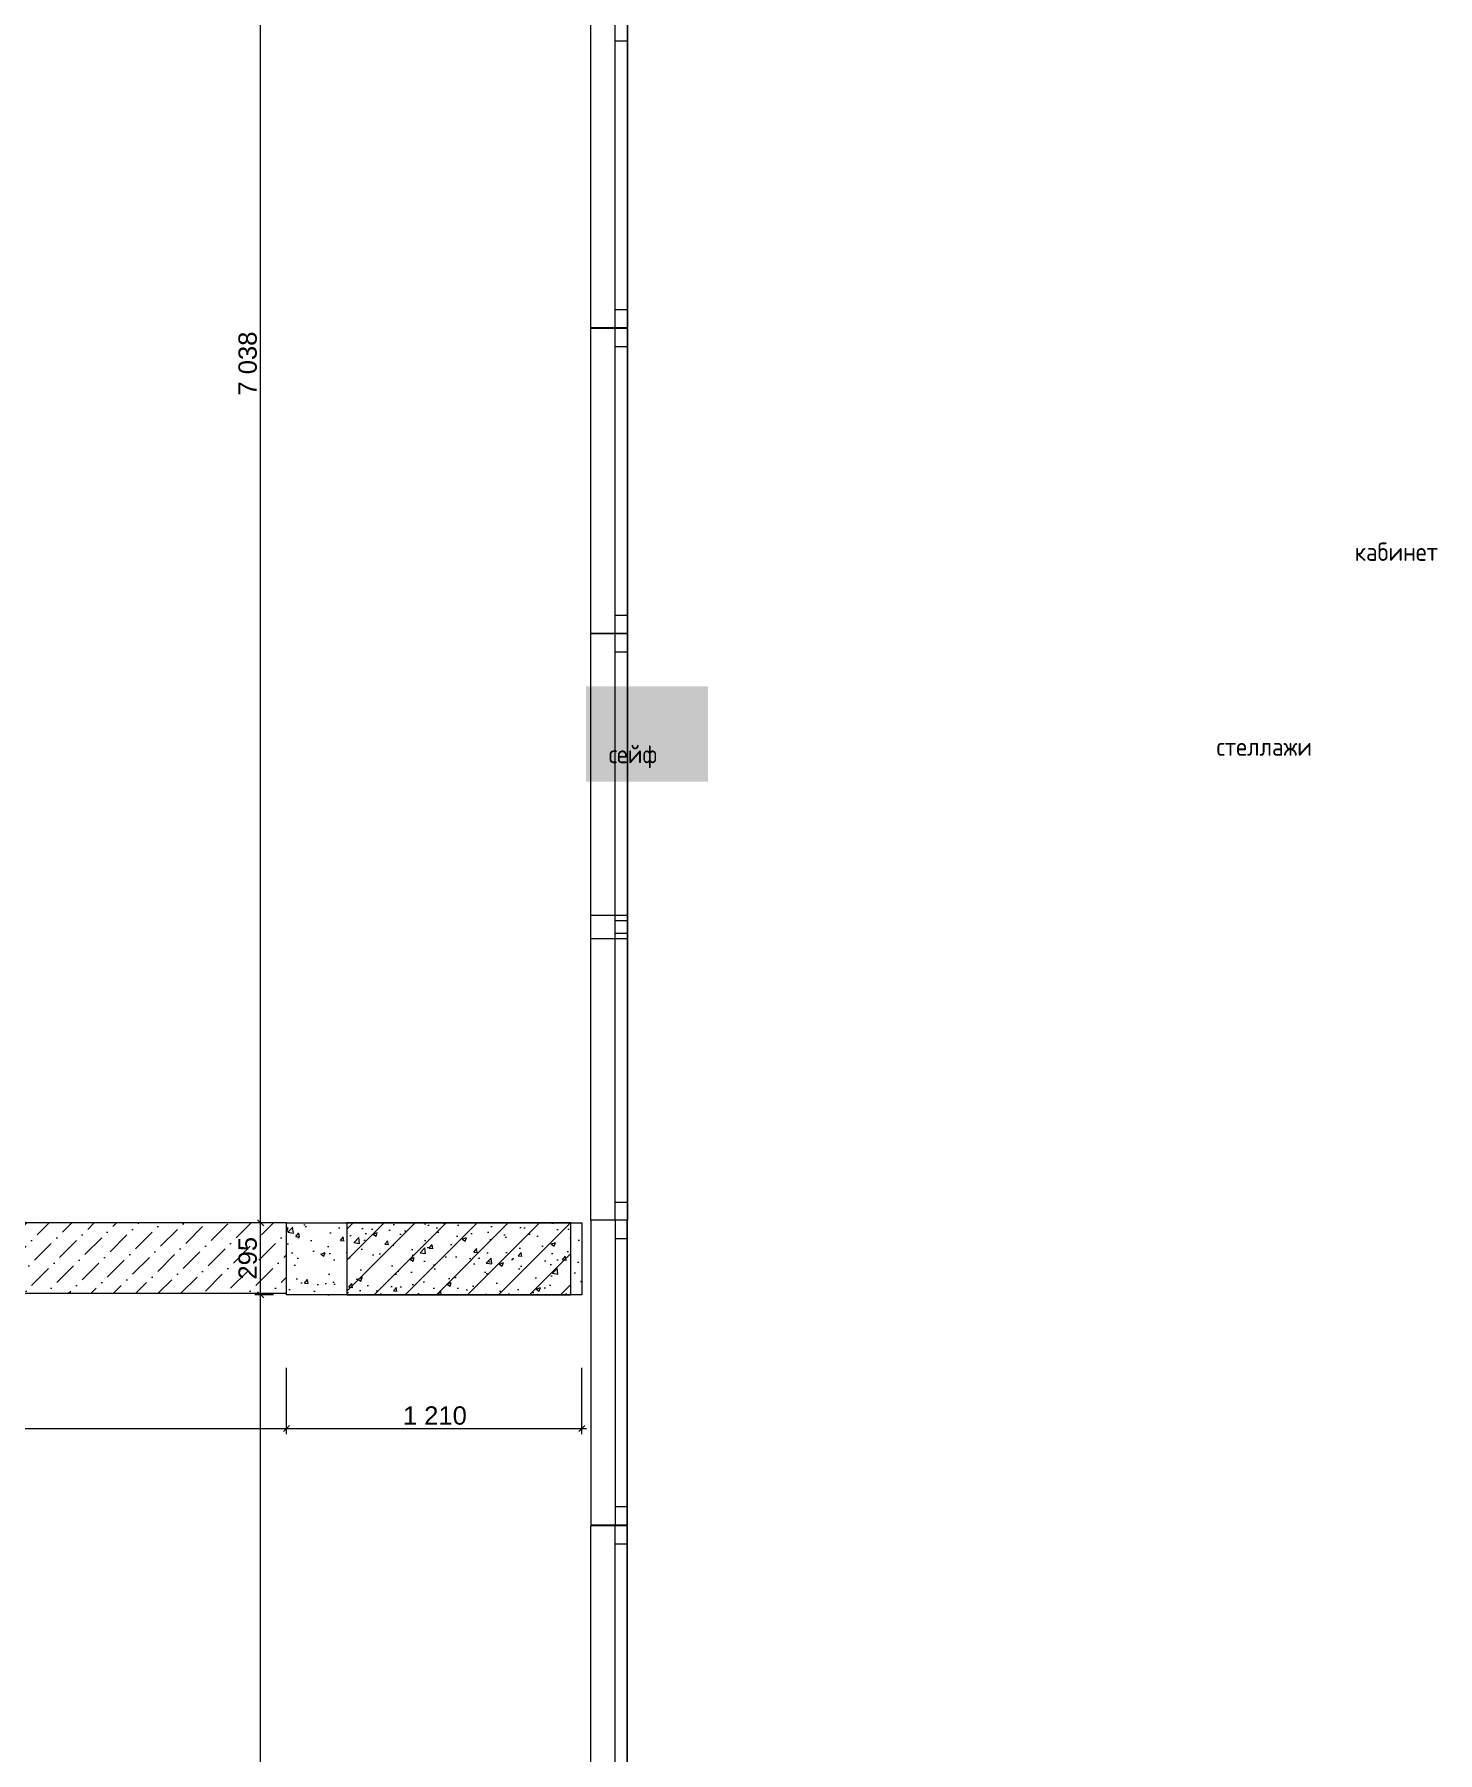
# Model space of a CAD drawing. Header units: millimetres. Extents: x 2336463 to 2579121, y 595385 to 778077.
# Drawn here: x 2460186 to 2465938, y 699631 to 706674 of the extents above; entities that cross this region are included whole.
import ezdxf

# ---------------------------------------------------------------- set-up
doc = ezdxf.new("R2010")
doc.units = ezdxf.units.MM
doc.header["$MEASUREMENT"] = 0
doc.layers.add('+обмер', color=7, linetype='Continuous')
doc.layers.add('сит план', color=7, linetype='Continuous')
for name, color, linetype, lineweight, true_color in [('+обмер_Ном._пера__242', 7, 'Continuous', 13, 0x1b55b5), ('+размер планировка_Ном._пера__242', 7, 'Continuous', 13, 0x1b55b5), ('Конструктив - Стены Несущие_Ном._пера__162', 7, 'Continuous', 5, 0xaaaaaa), ('сит план_Ном._пера__87', 7, 'Continuous', 20, 0x6a6a6a)]:
    doc.layers.add(name, color=color, linetype=linetype, lineweight=lineweight, true_color=true_color)
for name, color, linetype, lineweight in [('+размер планировка_Ном._пера__74', 255, 'Continuous', 0), ('Конструктив - Стены Несущие_Ном._пера__1', 7, 'Continuous', 13), ('Окна ARCHICAD_Ном._пера__1', 7, 'Continuous', 13), ('сит план_Ном._пера__1', 7, 'Continuous', 13)]:
    doc.layers.add(name, color=color, linetype=linetype, lineweight=lineweight)
doc.styles.add('СГЕНЕРИР_СТИЛЬ_1', font='arial.ttf')
doc.styles.add('СГЕНЕРИР_СТИЛЬ_4', font='isocp.shx')
doc.dimstyles.new('СГЕНЕРИР_СТИЛЬ__1', dxfattribs={"dimtxt": 75, "dimasz": 23.75, "dimexe": 0.18, "dimexo": 300, "dimgap": 0, "dimtad": 1, "dimtih": 1, "dimtoh": 1, "dimdec": 0, "dimzin": 0, "dimdsep": 46, "dimtxsty": 'СГЕНЕРИР_СТИЛЬ_1', "dimblk": 'ARROWHEAD_6', "dimblk1": 'ARROWHEAD_6', "dimblk2": 'ARROWHEAD_6', "dimcen": 0.09, "dimclrd": 256, "dimclre": 256, "dimclrt": 256, "dimazin": 0, "dimtfac": 1, "dimtdec": 4, "dimtmove": 0, "dimatfit": 3, "dimfxl": 0, "dimtolj": 1, "dimtzin": 0, "dimarcsym": 0})
doc.dimstyles.new('СГЕНЕРИР_СТИЛЬ__2', dxfattribs={"dimtxt": 75, "dimasz": 23.75, "dimexe": 0.18, "dimexo": 300, "dimgap": 0, "dimtad": 1, "dimdec": 0, "dimzin": 0, "dimdsep": 46, "dimtxsty": 'СГЕНЕРИР_СТИЛЬ_1', "dimblk": 'ARROWHEAD_6', "dimblk1": 'ARROWHEAD_6', "dimblk2": 'ARROWHEAD_6', "dimcen": 0.09, "dimclrd": 256, "dimclre": 256, "dimclrt": 256, "dimazin": 0, "dimtfac": 1, "dimtdec": 4, "dimtmove": 0, "dimatfit": 3, "dimfxl": 0, "dimtolj": 1, "dimtzin": 0, "dimarcsym": 0})
pattern_1 = [(45, (2086872.015, 585813.69), (-63.639609, 63.639609), [])]

# ---------------------------------------------------------------- blocks, each defined once
blk = doc.blocks.new('Окно 25_10')
at = {"layer": 'Окна ARCHICAD_Ном._пера__1', "color": 7, "linetype": 'Continuous', "lineweight": 13}
for p, q in [((-625, 100), (625, 100)), ((-625, 0), (-625, 100)), ((625, 0), (625, 100)), ((-625, 0), (-550, 0)), ((-625, -50), (-625, 0)), ((-625, -50), (-625, 0)), ((-550, 0), (-550, -50)), ((-550, 0), (550, 0)), ((550, -50), (550, 0)), ((550, 0), (625, 0)), ((625, -50), (625, 0)), ((625, -50), (625, 0)), ((-625, -50), (625, -50)), ((-550, -50), (-625, -50)), ((550, -50), (-550, -50)), ((625, -50), (550, -50))]:
    blk.add_line(p, q, dxfattribs=at)
blk = doc.blocks.new('Стена_761', base_point=(2462616.4, 692966.8))
at = {"layer": 'сит план_Ном._пера__87', "linetype": 'Continuous', "lineweight": 20, "true_color": 0x6a6a6a}
h = blk.add_hatch(dxfattribs=at)
h.set_pattern_fill('Блоки_Бетонные_Эффективные', color=251, style=0, pattern_type=2)
h.set_pattern_definition(pattern_1)
h.paths.add_polyline_path([(2462466.6, 705468.8), (2462616.6, 705468.8), (2462616.6, 705471.1), (2462466.6, 705471.1)])
h = blk.add_hatch(dxfattribs=at)
h.set_pattern_fill('Блоки_Бетонные_Эффективные', color=251, style=0, pattern_type=2)
h.set_pattern_definition(pattern_1)
h.paths.add_polyline_path([(2462466.6, 704216.6), (2462616.6, 704216.6), (2462616.6, 704218.8), (2462466.6, 704218.8)])
h = blk.add_hatch(dxfattribs=at)
h.set_pattern_fill('Блоки_Бетонные_Эффективные', color=251, style=0, pattern_type=2)
h.set_pattern_definition(pattern_1)
h.paths.add_polyline_path([(2462466.5, 700560.7), (2462616.5, 700560.7), (2462616.5, 700562.8), (2462466.5, 700562.8)])
at = {"layer": 'сит план_Ном._пера__1', "color": 7, "linetype": 'Continuous', "lineweight": 13}
for p, q in [((2462566.6, 705471.1), (2462466.6, 705471.1)), ((2462566.6, 705468.8), (2462466.6, 705468.8)), ((2462616.6, 705471.1), (2462566.6, 705471.1)), ((2462616.6, 705468.8), (2462566.6, 705468.8)), ((2462566.6, 704218.8), (2462466.6, 704218.8)), ((2462566.6, 704216.6), (2462466.6, 704216.6)), ((2462616.6, 704218.8), (2462566.6, 704218.8)), ((2462616.6, 704216.6), (2462566.6, 704216.6)), ((2462566.5, 700562.8), (2462466.5, 700562.8)), ((2462566.5, 700560.7), (2462466.5, 700560.7)), ((2462616.5, 700562.8), (2462566.5, 700562.8)), ((2462616.5, 700560.7), (2462566.5, 700560.7))]:
    blk.add_line(p, q, dxfattribs=at)
at = {"layer": 'сит план_Ном._пера__1', "color": 7, "linetype": 'Continuous', "lineweight": 13, "flags": 128}
for points in [[(2462466.6, 705471.1), (2462466.6, 705468.8)], [(2462616.6, 705468.8), (2462616.6, 705471.1)], [(2462466.6, 704218.8), (2462466.6, 704216.6)], [(2462616.6, 704216.6), (2462616.6, 704218.8)], [(2462466.5, 700562.8), (2462466.5, 700560.7)], [(2462616.5, 700560.7), (2462616.5, 700562.8)]]:
    blk.add_lwpolyline(points, dxfattribs=at)
at = {"layer": 'Окна ARCHICAD_Ном._пера__1', "color": 7, "linetype": 'Continuous', "lineweight": 13, "zscale": 1000, "rotation": 89.99891644592846}
for p in [(2462566.6, 706096.1), (2462566.6, 704843.8), (2462566.6, 703591.6), (2462566.6, 702437.8), (2462566.5, 699935.7)]:
    blk.add_blockref('Окно 25_10', p, dxfattribs=at)
at = {"layer": 'Окна ARCHICAD_Ном._пера__1', "color": 7, "linetype": 'Continuous', "lineweight": 13, "xscale": -1, "zscale": 1000, "rotation": 89.99891644592846}
blk.add_blockref('Окно 25_10', (2462566.5, 701187.8), dxfattribs=at)
blk = doc.blocks.new('Стена_762', base_point=(2462384.9, 701507.7))
at = {"layer": 'сит план_Ном._пера__87', "linetype": 'Continuous', "lineweight": 20, "true_color": 0x6a6a6a}
h = blk.add_hatch(dxfattribs=at)
h.set_pattern_fill('Блоки_Бетонные_Эффективные', color=251, style=0, pattern_type=2)
h.set_pattern_definition(pattern_1)
h.paths.add_polyline_path([(2462384.9, 701802.7), (2461466.7, 701802.7), (2461466.7, 701507.7), (2462384.9, 701507.7)])
at = {"layer": 'сит план_Ном._пера__1', "color": 7, "linetype": 'Continuous', "lineweight": 13, "flags": 128}
for points in [[(2462384.9, 701802.7), (2461466.7, 701802.7)], [(2461466.7, 701802.7), (2461466.7, 701507.7)], [(2462384.9, 701507.7), (2462384.9, 701802.7)], [(2461466.7, 701507.7), (2462384.9, 701507.7)]]:
    blk.add_lwpolyline(points, dxfattribs=at)
blk = doc.blocks.new('*D3488', base_point=(2086872, 585813.7))
at = {"layer": '+обмер_Ном._пера__242', "color": 152, "linetype": 'Continuous', "lineweight": 13, "true_color": 0x1b55b5}
for p, q in [((2461166.7, 701507.7), (2461090.3, 701507.7)), ((2461101.2, 701520.2), (2461126.2, 701495.2)), ((2461113.7, 694310), (2461113.7, 701507.7)), ((2461137.1, 694310), (2461090.3, 694310)), ((2461101.2, 694322.5), (2461126.2, 694297.5))]:
    blk.add_line(p, q, dxfattribs=at)
at = {"layer": '+обмер_Ном._пера__242', "color": 152, "lineweight": 13, "true_color": 0x1b55b5, "insert": (2461098.7, 697780.7), "char_height": 75, "attachment_point": 7, "rotation": 90, "style": 'СГЕНЕРИР_СТИЛЬ_1'}
blk.add_mtext('\\A1;{\\pql;\\fArial|b0|i0|c204|p38;7\xa0198}', dxfattribs=at)
blk = doc.blocks.new('ARROWHEAD_6')
at = {"color": 0, "linetype": 'Continuous', "lineweight": 0}
for p, q in [((0, 0), (-1, 0)), ((-0.5, -0.5), (0.5, 0.5))]:
    blk.add_line(p, q, dxfattribs=at)
blk = doc.blocks.new('*D3489', base_point=(2086872, 585813.7))
at = {"layer": '+обмер_Ном._пера__242', "color": 152, "linetype": 'Continuous', "lineweight": 13, "true_color": 0x1b55b5}
for p, q in [((2461166.7, 701802.7), (2461090.3, 701802.7)), ((2461101.2, 701815.2), (2461126.2, 701790.2)), ((2461113.7, 701507.7), (2461113.7, 701802.7)), ((2461166.7, 701507.7), (2461090.3, 701507.7)), ((2461101.2, 701520.2), (2461126.2, 701495.2))]:
    blk.add_line(p, q, dxfattribs=at)
at = {"layer": '+обмер_Ном._пера__242', "color": 152, "lineweight": 13, "true_color": 0x1b55b5, "insert": (2461098.7, 701569.9), "char_height": 75, "attachment_point": 7, "rotation": 90, "style": 'СГЕНЕРИР_СТИЛЬ_1'}
blk.add_mtext('\\A1;{\\pql;\\fArial|b0|i0|c204|p38;295}', dxfattribs=at)
blk = doc.blocks.new('*D3490', base_point=(2086872, 585813.7))
at = {"layer": '+обмер_Ном._пера__242', "color": 152, "linetype": 'Continuous', "lineweight": 13, "true_color": 0x1b55b5}
for p, q in [((2461137.1, 708840.5), (2461090.3, 708840.5)), ((2461101.2, 708853), (2461126.2, 708828)), ((2461113.7, 701802.7), (2461113.7, 708840.5)), ((2461166.7, 701802.7), (2461090.3, 701802.7)), ((2461101.2, 701815.2), (2461126.2, 701790.2))]:
    blk.add_line(p, q, dxfattribs=at)
at = {"layer": '+обмер_Ном._пера__242', "color": 152, "lineweight": 13, "true_color": 0x1b55b5, "insert": (2461098.7, 705193.4), "char_height": 75, "attachment_point": 7, "rotation": 90, "style": 'СГЕНЕРИР_СТИЛЬ_1'}
blk.add_mtext('\\A1;{\\pql;\\fArial|b0|i0|c204|p38;7\xa0038}', dxfattribs=at)
blk = doc.blocks.new('*D3587', base_point=(2086872, 585813.7))
at = {"layer": '+обмер_Ном._пера__242', "color": 152, "linetype": 'Continuous', "lineweight": 13, "true_color": 0x1b55b5}
for p, q in [((2458764.5, 700935.7), (2458764.5, 701204.5)), ((2461219.9, 700935.7), (2461219.9, 701207.7)), ((2458777, 700971.7), (2458752, 700946.7)), ((2458764.5, 700959.2), (2461219.9, 700959.2)), ((2461232.4, 700971.7), (2461207.4, 700946.7))]:
    blk.add_line(p, q, dxfattribs=at)
at = {"layer": '+обмер_Ном._пера__242', "color": 152, "lineweight": 13, "true_color": 0x1b55b5, "insert": (2459863.9, 700974.2), "char_height": 75, "attachment_point": 7, "style": 'СГЕНЕРИР_СТИЛЬ_1'}
blk.add_mtext('\\A1;{\\pql;\\fArial|b0|i0|c204|p38;2\xa0455}', dxfattribs=at)
blk = doc.blocks.new('*D3588', base_point=(2086872, 585813.7))
at = {"layer": '+обмер_Ном._пера__242', "color": 152, "linetype": 'Continuous', "lineweight": 13, "true_color": 0x1b55b5}
for p, q in [((2461219.9, 700935.7), (2461219.9, 701207.7)), ((2462429.8, 700935.7), (2462429.8, 701207.7)), ((2461232.4, 700971.7), (2461207.4, 700946.7)), ((2461219.9, 700959.2), (2462429.8, 700959.2)), ((2462417.3, 700946.7), (2462442.3, 700971.7)), ((2462429.8, 700959.2), (2462448.6, 700959.2))]:
    blk.add_line(p, q, dxfattribs=at)
at = {"layer": '+обмер_Ном._пера__242', "color": 152, "lineweight": 13, "true_color": 0x1b55b5, "insert": (2461696.6, 700974.2), "char_height": 75, "attachment_point": 7, "style": 'СГЕНЕРИР_СТИЛЬ_1'}
blk.add_mtext('\\A1;{\\pql;\\fArial|b0|i0|c204|p38;1\xa0210}', dxfattribs=at)

msp = doc.modelspace()

# ---------------------------------------------------------------- hatches: boundary and pattern name
at = {"layer": '+размер планировка_Ном._пера__74', "linetype": 'Continuous', "lineweight": 0, "true_color": 0x3f3f3f}
msp.add_hatch(color=250, dxfattribs=at).paths.add_polyline_path([(2462447, 704001.3), (2462947, 704001.3), (2462947, 703610.7), (2462447, 703610.7)])
at = {"layer": 'Конструктив - Стены Несущие_Ном._пера__162', "linetype": 'Continuous', "lineweight": 5, "true_color": 0xaaaaaa}
h = msp.add_hatch(dxfattribs=at)
h.set_pattern_fill('Бетон_01', color=253, style=0, pattern_type=2)
h.set_pattern_definition([(45, (2086872.01, 585813.69), (-91.92388, 91.92388), [97.499996, -32.5, 0, -32.5]), (45, (2086883.5, 585917.1), (-91.92388, 91.92388), [97.499996, -32.5, 0, -32.5])])
h.paths.add_polyline_path([(2461219.9, 701802.1), (2458766.1, 701802.1), (2458766.1, 701513.7), (2461219.9, 701513.7)])
at = {"layer": 'сит план_Ном._пера__1', "linetype": 'Continuous', "lineweight": 13}
h = msp.add_hatch(dxfattribs=at)
h.set_pattern_fill('AR_CONC', style=0, pattern_type=2)
h.set_pattern_definition([(50, (2086872.01, 585813.69), (-182.18467, 15.939086), [19.05, -209.55]), (355, (2086872.01, 585813.69), (-35.24342, 191.056845), [15.24, -167.64058]), (100.451445, (2086887.2, 585812.36), (146.94125, 175.11775), [16.19001, -178.090245]), (46.1842, (2086872.01, 585864.49), (-271.07904, 42.04233), [28.575, -314.325]), (96.63556, (2086894.6, 585860.98), (237.40413, 247.42612), [24.28502, -267.1356]), (351.18415, (2086872.01, 585864.49), (237.40413, 247.42612), [22.85997, -251.45973]), (21, (2086897.41, 585851.79), (-151.61439, 102.2652), [19.05, -209.55]), (326, (2086897.41, 585851.79), (61.80203, 184.18797), [15.24, -167.64]), (71.451445, (2086910.05, 585843.26), (213.41642, 81.92277), [16.19001, -178.08994]), (37.5, (2086872.015, 585813.686), (3.088603, 84.555039), [0, -165.608, 0, -170.18, 0, -168.275]), (7.5, (2086872.015, 585813.69), (66.819663, 100.180575), [0, -97.028, 0, -161.798, 0, -64.135]), (327.5, (2086815.37, 585813.686), (-135.590595, 5.728744), [0, -63.5, 0, -198.12, 0, -262.89]), (317.5, (2086789.97, 585813.69), (148.12918, 25.42649), [0, -82.55, 0, -131.572, 0, -186.69])])
h.paths.add_polyline_path([(2462429.8, 701507.7), (2461219.9, 701507.7), (2461219.9, 701802.7), (2462429.8, 701802.7)])

# ---------------------------------------------------------------- linework, layer by layer
at = {"layer": 'Конструктив - Стены Несущие_Ном._пера__1', "color": 7, "linetype": 'Continuous', "lineweight": 13, "flags": 128}
msp.add_lwpolyline([(2461219.9, 701802.1), (2458766.1, 701802.1), (2458766.1, 701513.7), (2461219.9, 701513.7)], close=True, dxfattribs=at)
at = {"layer": 'сит план_Ном._пера__1', "color": 7, "linetype": 'Continuous', "lineweight": 13, "flags": 128}
msp.add_lwpolyline([(2462429.8, 701507.7), (2461219.9, 701507.7), (2461219.9, 701802.7), (2462429.8, 701802.7)], close=True, dxfattribs=at)

# ---------------------------------------------------------------- block references
at = {"layer": 'сит план', "color": 7, "lineweight": 13}
for name, p in [('Стена_761', (2462616.4, 692966.8)), ('Стена_762', (2462384.9, 701507.7))]:
    msp.add_blockref(name, p, dxfattribs=at)

# ---------------------------------------------------------------- texts
at = {"layer": '+размер планировка_Ном._пера__242', "color": 152, "linetype": 'Continuous', "lineweight": 13, "true_color": 0x1b55b5, "char_height": 75, "attachment_point": 1, "style": 'СГЕНЕРИР_СТИЛЬ_4'}
for s, insert in [('\\A1;{\\pql;\\Fisocp.shx;кабинет}', (2465597.7, 704590.8)), ('\\A1;{\\pql;\\Fisocp.shx;с\\Fisocp.shx;ейф}', (2462540.4, 703761.4)), ('\\A1;{\\pql;\\Fisocp.shx;стеллажи}', (2465031.4, 703791.9))]:
    msp.add_mtext(s, dxfattribs=dict(at, insert=insert))

# ---------------------------------------------------------------- dimensions: what is measured, and where the dimension line sits
at = {"layer": '+обмер', "color": 152, "linetype": 'Continuous', "lineweight": 13, "true_color": 0x1b55b5}
for base, p1, p2, picture, middle in [((2461113.7, 708840.5), (2461466.7, 701802.7), (2461113.7, 708840.5), '*D3490', (2461061.2, 705322.2)), ((2461113.7, 701802.7), (2461466.7, 701507.7), (2461466.7, 701802.7), '*D3489', (2461061.2, 701655.6)), ((2461113.7, 701507.7), (2461208.2, 694310), (2461466.7, 701507.7), '*D3488', (2461061.2, 697909.5))]:
    dim = msp.add_linear_dim(base=base, p1=p1, p2=p2, angle=90, dimstyle='СГЕНЕРИР_СТИЛЬ__2', dxfattribs=at)
    dim.commit()
    dim.dimension.update_dxf_attribs({"geometry": picture, "text_midpoint": middle, "dimtype": 160, "text_rotation": 90})
for base, p1, p2, picture, middle in [((2461219.9, 700959.2), (2458764.5, 701504.5), (2461219.9, 701507.7), '*D3587', (2459992.8, 701011.7)), ((2462429.8, 700959.2), (2461219.9, 701507.7), (2462429.8, 701507.7), '*D3588', (2461825.4, 701011.7))]:
    dim = msp.add_linear_dim(base=base, p1=p1, p2=p2, dimstyle='СГЕНЕРИР_СТИЛЬ__1', dxfattribs=at)
    dim.commit()
    dim.dimension.update_dxf_attribs({"geometry": picture, "text_midpoint": middle, "dimtype": 160})

doc.saveas('drawing.dxf')
